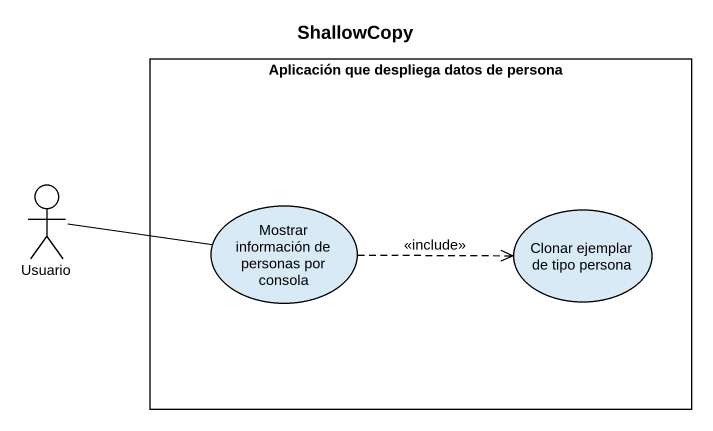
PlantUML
@startuml
title ShallowCopy
rectangle "Aplicación que despliega datos de persona" as Aplicación_que_despliega {
  usecase "Mostrar información de personas por consola" as Mostrar_información_de
  usecase "Clonar ejemplar de tipo persona" as Clonar_ejemplar_de_tipo
}
actor Usuario
Usuario -right- Mostrar_información_de
Mostrar_información_de .right.> Clonar_ejemplar_de_tipo : <<include>>
@enduml
